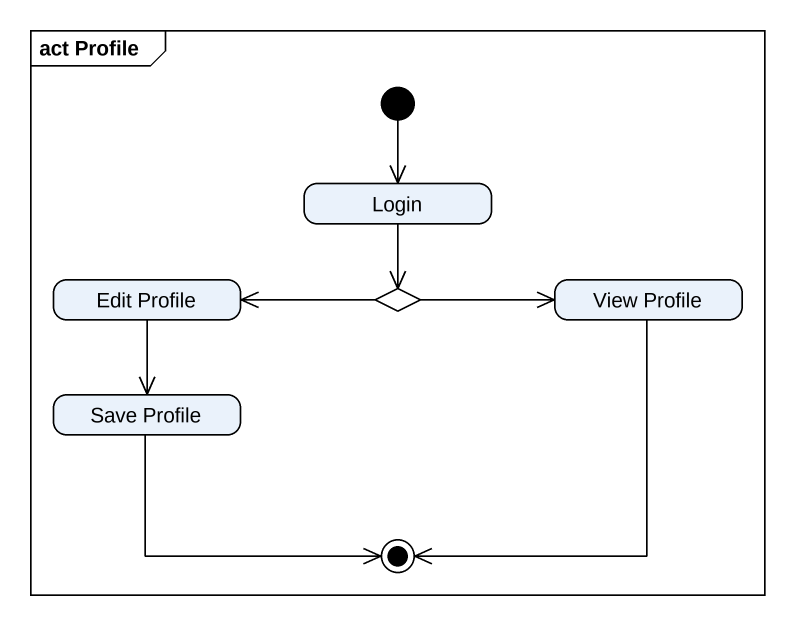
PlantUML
@startuml
mainframe act Profile
hide empty description
state Login
state "Edit Profile" as Edit_Profile
state choice1 <<choice>>
state "View Profile" as View_Profile
state "Save Profile" as Save_Profile
[*] --> Login
Login --> choice1
Edit_Profile --> Save_Profile
choice1 -left-> Edit_Profile
choice1 -right-> View_Profile
View_Profile --> [*]
Save_Profile -right-> [*]
@enduml
